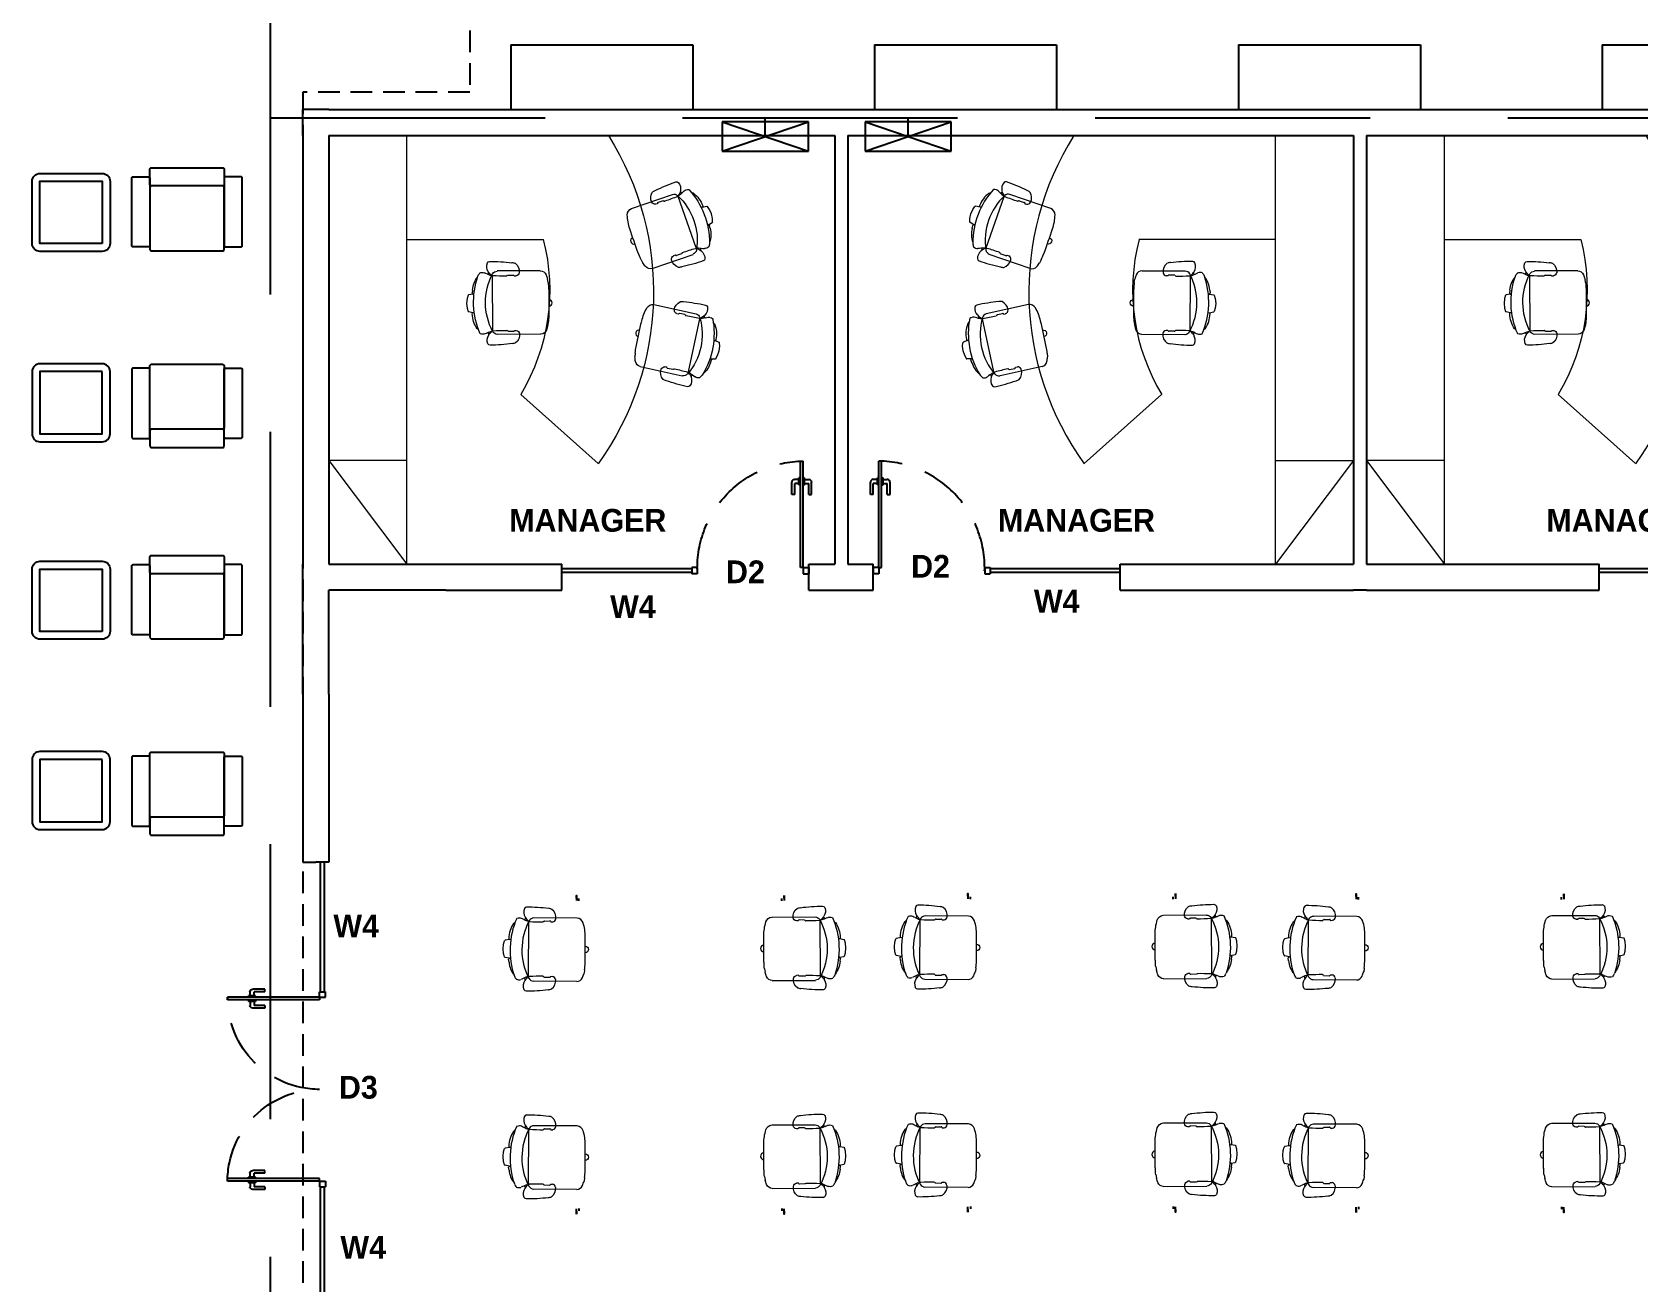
# Model space of a CAD drawing. Header units: inches. Extents: x 482566 to 494966, y -26460 to -22226.
# Drawn here: x 486249 to 486806, y -23984 to -23550 of the extents above; entities that cross this region are included whole.
import ezdxf

# ---------------------------------------------------------------- set-up
doc = ezdxf.new("R2010")
doc.units = ezdxf.units.IN
doc.header["$LTSCALE"] = 15
doc.header["$MEASUREMENT"] = 0
for name, pattern in [('DASHED', [0.75, 0.5, -0.25]), ('HIDDEN2', [0.1875, 0.125, -0.0625]), ('TRATTEGGIATA2', [9.525, 6.35, -3.175])]:
    doc.linetypes.add(name, pattern=pattern)
doc.layers.add('A-furniture', color=50, linetype='Continuous', lineweight=9)
doc.layers.add('I-ANNO-TEXT', color=7, linetype='Continuous', lineweight=18)
for name, color, linetype in [('GLAZING', 4, 'Continuous'), ('I-FURN', 4, 'Continuous'), ('I-WALL-IN', 3, 'Continuous'), ('SUI GAS LINE', 30, 'TRATTEGGIATA2'), ('Water Main', 5, 'DASHED')]:
    doc.layers.add(name, color=color, linetype=linetype)
doc.styles.add('MICRO', font='')
doc.styles.get('MICRO').set_extended_font_data('MicrogrammaSSi', bold=True)

# ---------------------------------------------------------------- blocks, each defined once
blk = doc.blocks.new('A$C6A0E07C9')
at = {"layer": 'A-furniture'}
for p, q in [((-0.214, 0.272), (0.118, 0.288)), ((-0.008, 0.248), (-0.011, 0.243)), ((0.038, 0.251), (-0.003, 0.25)), ((0.042, 0.251), (0.045, 0.247)), ((0.159, 0.25), (0.179, -0.167)), ((-0.269, 0.177), (-0.266, 0.205)), ((-0.012, 0.242), (-0.025, 0.242)), ((-0.011, 0.243), (-0.012, 0.242)), ((-0.011, 0.243), (-0.011, 0.243)), ((0.045, 0.247), (0.046, 0.246)), ((0.046, 0.246), (0.048, 0.245)), ((0.048, 0.245), (0.048, 0.245)), ((0.315, 0.152), (0.319, 0.129)), ((-0.291, 0.02), (-0.289, 0.029)), ((-0.288, 0.01), (-0.291, 0.02)), ((-0.289, 0.029), (-0.284, 0.038)), ((-0.282, 0.002), (-0.288, 0.01)), ((-0.284, 0.038), (-0.276, 0.044)), ((-0.274, -0.003), (-0.282, 0.002)), ((-0.276, 0.044), (-0.267, 0.046)), ((0.315, 0.121), (0.306, 0.12)), ((0.313, 0.121), (0.347, 0.116)), ((0.351, 0.113), (0.36, 0.088)), ((0.364, 0.015), (0.358, -0.011)), ((0.36, 0.088), (0.366, 0.051)), ((0.366, 0.051), (0.364, 0.015)), ((-0.264, -0.004), (-0.274, -0.003)), ((0.311, -0.022), (0.322, -0.023)), ((0.32, -0.023), (0.355, -0.015)), ((0.355, -0.015), (0.356, -0.013)), ((0.356, -0.013), (0.358, -0.011)), ((-0.189, -0.217), (0.143, -0.2)), ((0.009, -0.176), (-0.004, -0.177)), ((0.009, -0.176), (0.009, -0.176)), ((0.01, -0.176), (0.009, -0.176)), ((0.013, -0.182), (0.01, -0.176)), ((0.059, -0.18), (0.018, -0.183)), ((0.063, -0.179), (0.066, -0.175)), ((0.066, -0.175), (0.067, -0.174)), ((0.067, -0.174), (0.069, -0.173)), ((0.069, -0.173), (0.069, -0.173)), ((0.296, -0.147), (0.284, -0.159))]:
    blk.add_line(p, q, dxfattribs=at)
for centre, radius, start, end in [((-0.21, 0.223), 0.0487, 94.526, 161.0109), ((0.027, 0.278), 0.0792, 129.4999, 189.1152), ((-0.022, 0.271), 0.0292, 192.0047, 264.4409), ((0.007, 0.283), 0.0635, 94.0792, 117.5938), ((-0.004, 0.244), 0.00623, 84.8455, 131.3174), ((0.224, -0.892), 1.257, 92.3594, 100.1757), ((0.037, 0.241), 0.0101, 64.5281, 88.6391), ((0.001, 1.553), 1.309, 272.0899, 276.676), ((0.117, 0.241), 0.0463, 34.0902, 88.4441), ((0.149, 0.274), 0.0211, 279.8693, 313.3434), ((-0.249, 0.025), 0.471, 334.5973, 30.9732), ((0.17, 0.245), 0.0129, 130.1366, 158.0173), ((0.187, 0.181), 0.0779, 100.0525, 108.2672), ((0.108, 0.326), 0.0879, 309.6726, 333.0223), ((0.172, 0.345), 0.0192, 28.1256, 89.2436), ((-1.125, 2.793), 2.849, 297.1157, 298.0695), ((-0.92, -0.013), 1.143, 14.0931, 15.0056), ((0.121, 0.323), 0.0749, 330.3794, 24.513), ((0.234, 0.223), 0.0597, 72.5282, 107.7011), ((0.195, 0.222), 0.0806, 25.5198, 45.5387), ((-0.301, 0.026), 0.614, 339.6108, 22.0467), ((0.128, 0.125), 0.189, 8.0925, 40.8276), ((0.182, 0.142), 0.452, 175.5289, 182.0991), ((72.219, 3.627), 72.574, 182.76527, 182.92488), ((0.594, -0.035), 0.893, 162.1203, 164.4323), ((0.31, 0.129), 0.0088, 301.088, 3.1667), ((0.347, 0.111), 0.00513, 22.8184, 91.0076), ((0.081, -0.062), 0.341, 182.481, 200.7553), ((0.116, -0.038), 0.211, 328.6962, 1.8079), ((0.318, -0.031), 0.00903, 2.1237, 63.3709), ((-0.186, -0.16), 0.0572, 202.8821, 266.1169), ((0.052, -0.207), 0.0792, 176.5782, 236.1936), ((0.002, -0.206), 0.0292, 101.2525, 173.6887), ((0.017, -0.177), 0.00623, 234.376, 280.848), ((0.058, -0.17), 0.0101, 277.0543, 301.1654), ((0.152, -1.479), 1.309, 89.0174, 93.6036), ((0.138, -0.155), 0.0449, 276.7939, 330.1521), ((0.172, -0.191), 0.0211, 52.3501, 85.8241), ((0.197, -0.155), 0.0211, 212.6602, 229.0352), ((0.163, -0.292), 0.122, 63.0548, 80.6357), ((0.136, -0.248), 0.0879, 32.6712, 56.0209), ((-0.92, -0.013), 1.143, 350.6964, 351.6126), ((0.149, -0.244), 0.0749, 341.1805, 35.314), ((0.324, 0.055), 0.26, 246.1539, 250.8174), ((0.249, -0.153), 0.0392, 254.2998, 275.9911), ((0.254, -0.14), 0.0518, 269.3553, 293.3788), ((0.031, -0.214), 0.0635, 248.0997, 271.6142), ((0.131, 0.976), 1.257, 265.5178, 273.334), ((0.202, -0.26), 0.0192, 276.4498, 337.5679)]:
    blk.add_arc(centre, radius, start, end, dxfattribs=at)
blk = doc.blocks.new('*U164')
at = {"layer": 'A-furniture'}
for p, q in [((2.5, -0.6), (2.5, 0)), ((3.3, -0.6), (0, -0.6)), ((0.8, -0.6), (0.8, -1.65)), ((1.992, -1.476), (2.525, -2.072))]:
    blk.add_line(p, q, dxfattribs=at)
at = {"layer": 'A-furniture', "linetype": 'HIDDEN2'}
blk.add_line((2.5, 0), (3.3, -0.6), dxfattribs=at)
at = {"layer": 'A-furniture'}
for centre, radius, start, end in [((1.189, -0.145), 1.554, 255.5214, 301.111), ((1.204, -0.234), 2.264, 237.868, 305.7215)]:
    blk.add_arc(centre, radius, start, end, dxfattribs=at)
for p, rotation in [((1.323, -1.428), 86.85652716130764), ((0.691, -2.585), 248.0226334994808), ((1.546, -2.651), 279.5773348211345)]:
    blk.add_blockref('A$C6A0E07C9', p, dxfattribs=dict(at, rotation=rotation))
blk = doc.blocks.new('EIHFEOUH')
at = {"linetype": 'ByBlock'}
for points in [[(275, 0), (-275, 0, 0.414214), (-285, -10), (-285, -130, 0.414214), (-275, -140), (275, -140, 0.414214), (285, -130), (285, -10, 0.414214)], [(-415, -70), (-295, -70, -0.414214), (-285, -80), (-285, -600, -0.414214), (-295, -610), (-415, -610, -0.414214), (-425, -600), (-425, -80, -0.414214)], [(415, -70), (295, -70, 0.414214), (285, -80), (285, -600, 0.414214), (295, -610), (415, -610, 0.414214), (425, -600), (425, -80, 0.414214)], [(-275, -140), (275, -140, -0.414214), (285, -150), (285, -630, -0.414214), (275, -640), (-275, -640, -0.414214), (-285, -630), (-285, -150, -0.414214)]]:
    blk.add_lwpolyline(points, format="xyb", close=True, dxfattribs=at)
blk = doc.blocks.new('1505774114')
for p, q in [((381, 1577, 616), (411, 1577, 616)), ((413, 1557, 26), (395, 1557, 26)), ((2781, 1557, 26), (2799, 1557, 26)), ((2813, 1577, 616), (2783, 1577, 616)), ((381, -23, 616), (411, -23, 616)), ((413, -3, 26), (395, -3, 26)), ((2781, -3, 26), (2799, -3, 26)), ((2813, -23, 616), (2783, -23, 616))]:
    blk.add_line(p, q)
at = {"extrusion": (1.22461e-16, 1, 0)}
for centre, radius in [((-381, 586, 1577), 10.5), ((-381, 586, 1577), 8.5), ((-2813, 586, 1577), 10.5), ((-2813, 586, 1577), 8.5)]:
    blk.add_circle(centre, radius, dxfattribs=at)
at = {"extrusion": (0, -1, 0)}
for centre, radius in [((381, 586, 23), 10.5), ((381, 586, 23), 8.5), ((2813, 586, 23), 10.5), ((2813, 586, 23), 8.5)]:
    blk.add_circle(centre, radius, dxfattribs=at)
blk = doc.blocks.new('glass door- 1500')
for p, q in [((410375, -9162), (410375, -8433)), ((410396, -9162), (410396, -8433)), ((411811, -9162), (411811, -8433)), ((411832, -9162), (411832, -8433)), ((410311, -8728), (410311, -8632)), ((410364, -8611), (410332, -8611)), ((410332, -8728), (410332, -8643)), ((410364, -8643), (410332, -8643)), ((410375, -8600), (410364, -8600)), ((410364, -8653), (410364, -8600)), ((410396, -8600), (410407, -8600)), ((410407, -8653), (410407, -8600)), ((410407, -8611), (410439, -8611)), ((410407, -8643), (410439, -8643)), ((410439, -8728), (410439, -8643)), ((410461, -8728), (410461, -8632)), ((411747, -8728), (411747, -8632)), ((411800, -8611), (411768, -8611)), ((411800, -8643), (411768, -8643)), ((411768, -8728), (411768, -8643)), ((411811, -8600), (411800, -8600)), ((411800, -8653), (411800, -8600)), ((411832, -8600), (411843, -8600)), ((411843, -8653), (411843, -8600)), ((411843, -8611), (411875, -8611)), ((411843, -8643), (411875, -8643)), ((411875, -8728), (411875, -8643)), ((411896, -8728), (411896, -8632)), ((410332, -8728), (410311, -8728)), ((410375, -8653), (410364, -8653)), ((410396, -8653), (410407, -8653)), ((410439, -8728), (410461, -8728)), ((411768, -8728), (411747, -8728)), ((411811, -8653), (411800, -8653)), ((411832, -8653), (411843, -8653)), ((411875, -8728), (411896, -8728)), ((410332, -9162), (410332, -9209)), ((410375, -9162), (410332, -9162)), ((410375, -9209), (410332, -9209)), ((410375, -9162), (410375, -9209)), ((410375, -9162), (410375, -9209)), ((410375, -9162), (410396, -9162)), ((411832, -9162), (411811, -9162)), ((411832, -9162), (411832, -9209)), ((411832, -9162), (411832, -9209)), ((411832, -9162), (411875, -9162)), ((411832, -9209), (411875, -9209)), ((411875, -9162), (411875, -9209))]:
    blk.add_line(p, q)
for points in [[(410375, -8433), (410396, -8433)], [(411832, -8433), (411811, -8433)]]:
    blk.add_lwpolyline(points)
at = {"linetype": 'DASHED', "ltscale": 50}
for centre, start, end in [((410375, -9162), 0, 90), ((411832, -9162), 90, 180)]:
    blk.add_arc(centre, 729, start, end, dxfattribs=at)
for centre, start, end in [((410332, -8632), 90, 180), ((410439, -8632), 0, 90), ((411768, -8632), 90, 180), ((411875, -8632), 0, 90)]:
    blk.add_arc(centre, 21.4, start, end)
blk = doc.blocks.new('glass doors- 900')
for p, q in [((387081, -15046), (387081, -14225)), ((387102, -15046), (387102, -14226)), ((387017, -14483), (387017, -14387)), ((387070, -14366), (387038, -14366)), ((387038, -14483), (387038, -14398)), ((387070, -14398), (387038, -14398)), ((387081, -14355), (387070, -14355)), ((387070, -14408), (387070, -14355)), ((387081, -14408), (387070, -14408)), ((387102, -14355), (387113, -14355)), ((387102, -14408), (387113, -14408)), ((387113, -14408), (387113, -14355)), ((387113, -14366), (387145, -14366)), ((387113, -14398), (387145, -14398)), ((387145, -14483), (387145, -14398)), ((387167, -14483), (387167, -14387)), ((387038, -14483), (387017, -14483)), ((387145, -14483), (387167, -14483)), ((387038, -15046), (387038, -15093)), ((387081, -15046), (387038, -15046)), ((387081, -15046), (387081, -15093)), ((387081, -15046), (387081, -15093)), ((387081, -15046), (387102, -15046)), ((387895, -15046), (387895, -15093)), ((387895, -15046), (387895, -15093)), ((387895, -15046), (387895, -15046)), ((387895, -15046), (387938, -15046)), ((387938, -15046), (387938, -15093)), ((387081, -15093), (387038, -15093)), ((387895, -15093), (387938, -15093))]:
    blk.add_line(p, q)
at = {"linetype": 'DASHED', "ltscale": 50}
blk.add_arc((387070, -15050), 825, 358.6028, 89.255, dxfattribs=at)
for centre, start, end in [((387038, -14387), 90, 180), ((387145, -14387), 0, 90)]:
    blk.add_arc(centre, 21.4, start, end)

msp = doc.modelspace()

# ---------------------------------------------------------------- linework, layer by layer
for p, q in [((486414.87, -23554.72, 6.93), (486414.87, -23577.22, 6.93)), ((486477.87, -23554.72, 6.93), (486477.87, -23577.22, 6.93)), ((486540.87, -23554.72, 6.93), (486540.87, -23577.22, 6.93)), ((486603.87, -23554.72, 6.93), (486603.87, -23577.22, 6.93)), ((486666.87, -23554.72, 6.93), (486666.87, -23577.22, 6.93)), ((486729.87, -23554.72, 6.93), (486729.87, -23577.22, 6.93)), ((486792.87, -23554.72, 6.93), (486792.87, -23577.22, 6.93))]:
    msp.add_line(p, q)
at = {"ltscale": 3}
for p, q in [((486517.93, -23581.39), (486488.07, -23581.39)), ((486488.07, -23581.39), (486488.07, -23591.61)), ((486488.07, -23591.61), (486517.93, -23581.39)), ((486517.93, -23581.39), (486488.07, -23581.39)), ((486488.07, -23581.39), (486517.93, -23591.61)), ((486517.93, -23591.61), (486517.93, -23581.39)), ((486567.43, -23581.39), (486537.57, -23581.39)), ((486537.57, -23581.39), (486537.57, -23591.61)), ((486537.57, -23591.61), (486567.43, -23581.39)), ((486567.43, -23581.39), (486537.57, -23581.39)), ((486537.57, -23581.39), (486567.43, -23591.61)), ((486567.43, -23591.61), (486567.43, -23581.39)), ((486488.07, -23591.61), (486517.93, -23591.61)), ((486537.57, -23591.61), (486567.43, -23591.61))]:
    msp.add_line(p, q, dxfattribs=at)
at = {"layer": 'GLAZING', "elevation": 6.93}
for points in [[(486477.54, -23736.26), (486432.54, -23736.26)], [(486477.54, -23736.26), (486477.54, -23737.61)], [(486580.92, -23736.26), (486580.92, -23737.61)], [(486625.92, -23736.26), (486580.92, -23736.26)], [(486836.82, -23736.26), (486791.82, -23736.26)], [(486477.54, -23737.61), (486432.54, -23737.61)], [(486625.92, -23737.61), (486580.92, -23737.61)], [(486836.82, -23737.61), (486791.82, -23737.61)], [(486349.03, -23882.88), (486349.03, -23837.88)], [(486350.38, -23882.88), (486350.38, -23837.88)], [(486349.03, -23882.88), (486350.38, -23882.88)], [(486349.03, -23882.88), (486350.38, -23882.88)], [(486349.03, -23950.38), (486350.38, -23950.38)], [(486349.03, -23995.38), (486349.03, -23950.38)], [(486349.03, -23950.38), (486350.38, -23950.38)], [(486350.38, -23995.38), (486350.38, -23950.38)]]:
    msp.add_lwpolyline(points, dxfattribs=at)
at = {"layer": 'I-FURN', "elevation": 6.93}
for points in [[(486273.41, -23626.33), (486251.81, -23626.33, -0.414214), (486249.11, -23623.63), (486249.11, -23602.03, -0.414214), (486251.81, -23599.33), (486273.41, -23599.33, -0.414214), (486276.11, -23602.03), (486276.11, -23623.63, -0.414214)], [(486273.41, -23665.27), (486251.81, -23665.27, 0.414214), (486249.11, -23667.97), (486249.11, -23689.57, 0.414214), (486251.81, -23692.27), (486273.41, -23692.27, 0.414214), (486276.11, -23689.57), (486276.11, -23667.97, 0.414214)], [(486273.41, -23760.69), (486251.81, -23760.69, -0.414214), (486249.11, -23757.99), (486249.11, -23736.39, -0.414214), (486251.81, -23733.69), (486273.41, -23733.69, -0.414214), (486276.11, -23736.39), (486276.11, -23757.99, -0.414214)], [(486273.41, -23799.62), (486251.81, -23799.62, 0.414214), (486249.11, -23802.32), (486249.11, -23823.92, 0.414214), (486251.81, -23826.62), (486273.41, -23826.62, 0.414214), (486276.11, -23823.92), (486276.11, -23802.32, 0.414214)]]:
    msp.add_lwpolyline(points, format="xyb", close=True, dxfattribs=at)
for points in [[(486273.41, -23623.63), (486251.81, -23623.63), (486251.81, -23602.03), (486273.41, -23602.03)], [(486273.41, -23667.97), (486251.81, -23667.97), (486251.81, -23689.57), (486273.41, -23689.57)], [(486273.41, -23757.99), (486251.81, -23757.99), (486251.81, -23736.39), (486273.41, -23736.39)], [(486273.41, -23802.32), (486251.81, -23802.32), (486251.81, -23823.92), (486273.41, -23823.92)]]:
    msp.add_lwpolyline(points, close=True, dxfattribs=at)
at = {"layer": 'I-WALL-IN'}
for p, q in [((486414.87, -23554.72, 6.93), (486477.87, -23554.72, 6.93)), ((486540.87, -23554.72, 6.93), (486603.87, -23554.72, 6.93)), ((486666.87, -23554.72, 6.93), (486729.87, -23554.72, 6.93)), ((486792.87, -23554.72, 6.93), (486855.87, -23554.72, 6.93)), ((486351.9, -23577.22, 6.93), (486342.9, -23577.22, 6.93)), ((486342.9, -23586.22, 6.93), (486342.9, -23577.22, 6.93)), ((486351.9, -23577.22, 6.93), (486527.04, -23577.22, 6.93)), ((486527.04, -23577.22, 6.93), (486531.54, -23577.22, 6.93)), ((486531.54, -23577.22, 6.93), (486706.68, -23577.22, 6.93)), ((486706.68, -23577.22, 6.93), (486711.18, -23577.22, 6.93)), ((486711.18, -23577.22, 6.93), (486886.32, -23577.22, 6.93)), ((486342.9, -23586.22, 6.93), (486342.9, -23734.72, 6.93)), ((486351.9, -23586.22, 6.93), (486527.04, -23586.22, 6.93)), ((486351.9, -23586.22, 6.93), (486351.9, -23734.72, 6.93)), ((486527.04, -23586.22, 6.93), (486527.04, -23734.72, 6.93)), ((486531.54, -23586.22, 6.93), (486706.68, -23586.22, 6.93)), ((486531.54, -23586.22, 6.93), (486531.54, -23734.72, 6.93)), ((486706.68, -23586.22, 6.93), (486706.68, -23734.72, 6.93)), ((486711.18, -23586.22, 6.93), (486886.32, -23586.22, 6.93)), ((486711.18, -23586.22, 6.93), (486711.18, -23734.72, 6.93)), ((486342.9, -23779.72, 6.93), (486342.9, -23734.72, 6.93)), ((486351.9, -23734.72, 6.93), (486392.4, -23734.72, 6.93)), ((486432.54, -23739.22, 6.93), (486432.54, -23734.72, 6.93)), ((486518.04, -23739.22, 6.93), (486518.04, -23734.72, 6.93)), ((486540.42, -23739.22, 6.93), (486540.42, -23734.72, 6.93)), ((486625.92, -23739.22, 6.93), (486625.92, -23734.72, 6.93)), ((486791.82, -23739.22, 6.93), (486791.82, -23734.72, 6.93)), ((486432.54, -23743.72, 6.93), (486432.54, -23737.61, 6.93)), ((486518.04, -23743.72, 6.93), (486518.04, -23739.22, 6.93)), ((486540.42, -23743.72, 6.93), (486540.42, -23739.22, 6.93)), ((486625.92, -23743.72, 6.93), (486625.92, -23739.22, 6.93)), ((486791.82, -23743.72, 6.93), (486791.82, -23739.22, 6.93)), ((486351.9, -23779.72, 6.93), (486351.9, -23743.72, 6.93)), ((486392.4, -23743.72, 6.93), (486351.9, -23743.72, 6.93)), ((486527.04, -23743.72, 6.93), (486531.54, -23743.72, 6.93)), ((486711.18, -23743.72, 6.93), (486706.68, -23743.72, 6.93)), ((486342.9, -23779.72, 6.93), (486342.9, -23837.88, 6.93)), ((486351.9, -23779.72, 6.93), (486351.9, -23837.88, 6.93)), ((486342.9, -23837.88, 6.93), (486347.4, -23837.88, 6.93))]:
    msp.add_line(p, q, dxfattribs=at)
at = {"layer": 'I-WALL-IN', "elevation": 6.93}
for points in [[(486392.4, -23734.72), (486432.54, -23734.72)], [(486518.04, -23734.72), (486527.04, -23734.72)], [(486531.54, -23734.72), (486540.42, -23734.72)], [(486625.92, -23734.72), (486706.68, -23734.72)], [(486711.18, -23734.72), (486791.82, -23734.72)], [(486392.4, -23743.72), (486432.54, -23743.72)], [(486518.04, -23743.72), (486527.04, -23743.72)], [(486531.54, -23743.72), (486540.42, -23743.72)], [(486625.92, -23743.72), (486706.68, -23743.72)], [(486711.18, -23743.72), (486791.82, -23743.72)], [(486351.9, -23837.88), (486347.4, -23837.88)]]:
    msp.add_lwpolyline(points, dxfattribs=at)
at = {"layer": 'SUI GAS LINE'}
for p, q in [((486331.5, -23546), (486331.5, -24041.5)), ((486331.5, -23580), (487275.5, -23580)), ((486503, -23586.5), (486503, -23580)), ((486552.5, -23586.5), (486552.5, -23580))]:
    msp.add_line(p, q, dxfattribs=at)
at = {"layer": 'Water Main'}
for p, q in [((486400.64, -23223.57, 10.35), (486400.64, -23571.22, 10.35)), ((486400.64, -23571.22, 10.35), (486342.9, -23571.22, 6.93)), ((486342.9, -23571.22, 6.93), (486342.9, -24047.22, 6.93))]:
    msp.add_line(p, q, dxfattribs=at)

# ---------------------------------------------------------------- block references
at = {"yscale": 44.99999999999999, "zscale": 44.99999999999999}
for p, xscale, rotation in [((486351.9, -23586.22, 6.93), -44.99999999999999, 90), ((486706.68, -23586.22, 6.93), 44.99999999999999, 270), ((486711.18, -23586.22, 6.93), -44.99999999999999, 90)]:
    msp.add_blockref('*U164', p, dxfattribs=dict(at, xscale=xscale, rotation=rotation))
at = {"layer": 'A-furniture'}
for p, xscale, yscale, zscale, rotation in [((486428.79, -23866.56, 6.92), 45.00000000027777, 45.00000000027777, 45.00000000027777, 176.8565271613339), ((486514.38, -23866.23, 45.86), -45.00000000027777, 45, 45, 183.1434728386661), ((486564.32, -23865.89, 7.2), 45.00000000027777, 45.00000000027777, 45.00000000027777, 176.8565271613339), ((486649.9, -23865.57, 46.14), -45.00000000027777, 45, 45, 183.1434728386661), ((486698.79, -23866.02, 5.34), 45.00000000027777, 45.00000000027777, 45.00000000027777, 176.8565271613339), ((486784.38, -23865.69, 44.28), -45.00000000027777, 45, 45, 183.1434728386661), ((486428.79, -23938.56, 6.11), 45.00000000027777, 45.00000000027777, 45.00000000027777, 176.8565271613339), ((486514.38, -23938.23, 45.05), -45.00000000027777, 45, 45, 183.1434728386661), ((486564.32, -23937.89, 6.39), 45.00000000027777, 45.00000000027777, 45.00000000027777, 176.8565271613339), ((486649.9, -23937.57, 45.33), -45.00000000027777, 45, 45, 183.1434728386661), ((486698.79, -23938.02, 6.15), 45.00000000027777, 45.00000000027777, 45.00000000027777, 176.8565271613339), ((486784.38, -23937.69, 45.09), -45.00000000027777, 45, 45, 183.1434728386661)]:
    msp.add_blockref('A$C6A0E07C9', p, dxfattribs=dict(at, xscale=xscale, yscale=yscale, zscale=zscale, rotation=rotation))
at = {"layer": 'GLAZING'}
for p, xscale, yscale, zscale in [((503934.75, -23058.83, 6.93), -0.04500000025145709, 0.04499999998952262, 0.04499999999999744), ((469123.71, -23058.83, 6.93), 0.04500000025145709, 0.04500000025145709, 0.04500000025145709)]:
    msp.add_blockref('glass doors- 900', p, dxfattribs=dict(at, xscale=xscale, yscale=yscale, zscale=zscale))
at = {"layer": 'GLAZING', "xscale": -0.04374999998544808, "yscale": 0.04374999998544808, "zscale": 0.04375000000038654, "rotation": 90}
msp.add_blockref('glass door- 1500', (485947.84, -5930.85, 6.93), dxfattribs=at)
at = {"layer": 'I-FURN', "xscale": -0.04499999998952262, "yscale": 0.04499999998952262, "zscale": 0.04499999999999744}
for p in [(486302.75, -23597.34, 6.93), (486302.75, -23731.7, 6.93)]:
    msp.add_blockref('EIHFEOUH', p, dxfattribs=at)
at = {"layer": 'I-FURN', "xscale": 0.04499999998952262, "yscale": 0.04499999998952262, "zscale": 0.04499999998952262, "rotation": 180}
for p in [(486302.75, -23694.25, 6.93), (486302.75, -23828.61, 6.93)]:
    msp.add_blockref('EIHFEOUH', p, dxfattribs=at)
at = {"layer": 'I-FURN', "linetype": 'TRATTEGGIATA2', "xscale": 0.04499999998952262, "yscale": 0.04499999998952262, "zscale": 0.04499999998952262, "rotation": 90}
for p in [(486508.56, -23976.5, -24.81), (486644.09, -23975.84, -24.52), (486778.56, -23975.96, -24.76)]:
    msp.add_blockref('1505774114', p, dxfattribs=at)

# ---------------------------------------------------------------- texts
at = {"layer": 'I-ANNO-TEXT', "char_height": 7.875, "attachment_point": 1, "style": 'MICRO'}
for s, insert in [('{\\fBahnschrift Light|b1|i0|c0|p34;MANAGER }', (486414.33, -23715.57, 6.93)), ('{\\fBahnschrift Light|b1|i0|c0|p34;MANAGER }', (486583.56, -23715.57, 6.93)), ('{\\fBahnschrift Light|b1|i0|c0|p34;MANAGER }', (486773.5, -23715.57, 6.93)), ('{\\fBahnschrift Light|b1|i0|c0|p34;D2}', (486553.51, -23731.48, 6.93)), ('{\\fBahnschrift Light|b1|i0|c0|p34;D2}', (486489.39, -23733.4, 6.93)), ('{\\fBahnschrift Light|b1|i0|c0|p34;W4}', (486449.28, -23745.45, 6.93)), ('{\\fBahnschrift Light|b1|i0|c0|p34;W4}', (486596.05, -23743.56, 6.93)), ('{\\fBahnschrift Light|b1|i0|c0|p34;W4}', (486353.43, -23856.1, 6.93)), ('{\\fBahnschrift Light|b1|i0|c0|p34;D3}', (486355.35, -23911.97, 6.93)), ('{\\fBahnschrift Light|b1|i0|c0|p34;W4}', (486355.87, -23967.43, 6.93))]:
    msp.add_mtext_dynamic_manual_height_columns(s, width=7.4099, gutter_width=1.5, heights=[0], dxfattribs=dict(at, insert=insert))

doc.saveas('drawing.dxf')
